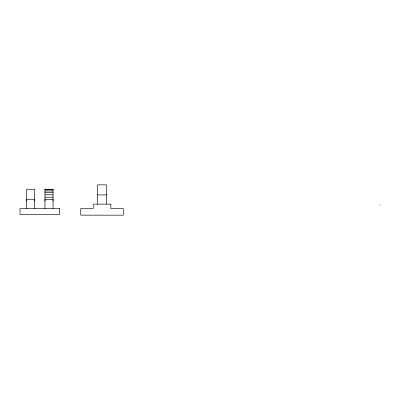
<?xml version="1.0" encoding="UTF-8"?>
<svg xmlns="http://www.w3.org/2000/svg" width="400" height="400" viewBox="0 0 400 400"><rect width="100%" height="100%" fill="white"/><g stroke="black" fill="none" stroke-linecap="round" stroke-linejoin="round"><path stroke-width="0.6" d="M26.61 208.545L26.61 199.335L34.695 199.335L34.695 208.545M44.975 208.545L44.975 199.335L53.06 199.335L53.06 208.545M44.975 189.395L53.06 189.395M44.975 189.815L53.06 189.815M44.975 190.975L53.06 190.975M44.975 192.675L53.06 192.675M44.975 194.8L53.06 194.8M97.625 194.915L106.44 194.915M44.975 197.21L53.06 197.21M379.5 204.87L380 204.87M106.44 204.135L106.44 184.845L97.625 184.845L97.625 204.135M53.06 201.185L53.06 189.275L44.975 189.275L44.975 201.185M34.695 201.185L34.695 189.275L26.61 189.275L26.61 201.185M110.855 204.135L93.225 204.135L93.225 208.54L80.735 208.54L80.735 215.155L123.345 215.155L123.345 208.54L110.855 208.54L110.855 204.135M59.67 208.545L20 208.54L20 214.42L59.67 214.42L59.67 208.54"/></g></svg>
